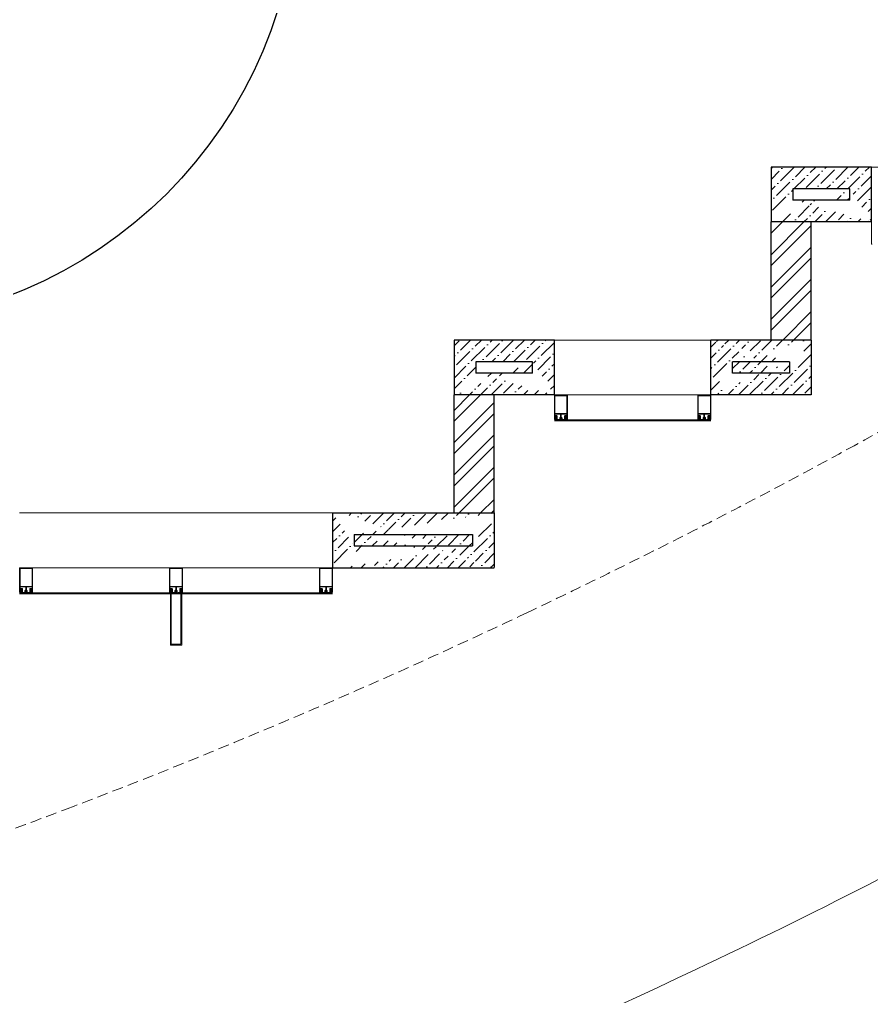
# Model space of a CAD drawing. Header units: millimetres. Extents: x 8275 to 147087, y -297470 to -191881.
# Drawn here: x 57801 to 62699, y -291224 to -285606 of the extents above; entities that cross this region are included whole.
import ezdxf

# ---------------------------------------------------------------- set-up
doc = ezdxf.new("R2010")
doc.units = ezdxf.units.MM
doc.header["$LTSCALE"] = 250
doc.header["$MEASUREMENT"] = 0
doc.linetypes.add('HIDDEN', pattern=[0.375, 0.25, -0.125])
for name, color, linetype, lineweight in [('ele', 51, 'Continuous', 18), ('hatch', 9, 'Continuous', 0), ('hidden', 153, 'HIDDEN', 13), ('wall', 1, 'Continuous', 30), ('win', 4, 'Continuous', 20)]:
    doc.layers.add(name, color=color, linetype=linetype, lineweight=lineweight)
doc.layers.add('FUR', color=140, linetype='Continuous')
pattern_1 = [(45, (-6686.7244, -319015.2779), (2e-16, 2.32600915), [4.93421053, -1.64473684]), (135, (-6685.5614, -319014.1149), (2e-16, 2.32600915), [4.93421053, -1.64473684])]
pattern_2 = [(45, (-6686.72, -319015.28), (-92.80777, 92.80777), []), (45, (-6624.85, -319015.28), (-92.80777, 92.80777), [])]
pattern_3 = [(45, (-6686.724, -319015.28), (23.201941, 85.073785), [109.375, -21.875, 0, -21.875])]

msp = doc.modelspace()

# ---------------------------------------------------------------- hatches: boundary and pattern name
at = {"layer": 'hatch'}
h = msp.add_hatch(dxfattribs=at)
h.set_pattern_fill('ANSI36', color=256, scale=350, style=0)
h.set_pattern_definition(pattern_3)
edge = h.paths.add_edge_path()
edge.add_line((62574.2, -286644.4), (62574.2, -286579.4))
edge.add_line((62699.2, -286769.4), (62699.2, -286454.4))
edge.add_line((62574.2, -286644.4), (62247.2, -286644.4))
edge.add_line((62699.2, -286769.4), (62122.2, -286769.4))
edge.add_line((62574.2, -286579.4), (62247.2, -286579.4))
edge.add_line((62699.2, -286454.4), (62122.2, -286454.4))
edge.add_line((62247.2, -286579.4), (62247.2, -286644.4))
edge.add_line((62122.2, -286454.4), (62122.2, -286769.4))
h = msp.add_hatch(dxfattribs=at)
h.set_pattern_fill('ANSI32', color=256, scale=350, style=0)
h.set_pattern_definition(pattern_2)
h.paths.add_polyline_path([(62122.2, -287448.6), (62352.2, -287448.6), (62352.2, -286769.4), (62122.2, -286769.4)])
h = msp.add_hatch(dxfattribs=at)
h.set_pattern_fill('ANSI36', color=256, scale=350, style=0)
h.set_pattern_definition(pattern_3)
edge = h.paths.add_edge_path()
edge.add_line((60750.8, -287638.6), (60750.8, -287573.6))
edge.add_line((60875.8, -287763.6), (60875.8, -287448.6))
edge.add_line((60750.8, -287638.6), (60424.3, -287638.6))
edge.add_line((60875.8, -287763.6), (60299.3, -287763.6))
edge.add_line((60750.8, -287573.6), (60424.3, -287573.6))
edge.add_line((60875.8, -287448.6), (60299.3, -287448.6))
edge.add_line((60424.3, -287573.6), (60424.3, -287638.6))
edge.add_line((60299.3, -287448.6), (60299.3, -287763.6))
h = msp.add_hatch(dxfattribs=at)
h.set_pattern_fill('ANSI36', color=256, scale=350, style=0)
h.set_pattern_definition(pattern_3)
edge = h.paths.add_edge_path()
edge.add_line((61900.8, -287638.6), (61900.8, -287573.6))
edge.add_line((61775.8, -287763.6), (61775.8, -287448.6))
edge.add_line((62227.2, -287573.6), (62227.2, -287638.6))
edge.add_line((62352.2, -287448.6), (62352.2, -287763.6))
edge.add_line((62227.2, -287638.6), (61900.8, -287638.6))
edge.add_line((62352.2, -287763.6), (61775.8, -287763.6))
edge.add_line((62227.2, -287573.6), (61900.8, -287573.6))
edge.add_line((62352.2, -287448.6), (61775.8, -287448.6))
h = msp.add_hatch(dxfattribs=at)
h.set_pattern_fill('ANSI32', color=256, scale=350, style=0)
h.set_pattern_definition(pattern_2)
h.paths.add_polyline_path([(60299.3, -288442.8), (60529.3, -288442.8), (60529.3, -287763.6), (60299.3, -287763.6)])
h = msp.add_hatch(dxfattribs=at)
h.set_pattern_fill('AR-HBONE', color=256, scale=0.411184, style=0)
h.set_pattern_definition(pattern_1)
h.paths.add_polyline_path([(60881.3, -287890.3), (60881.3, -287892.4), (60886.8, -287892.4), (60886.8, -287890.3)], flags=16)
h.paths.add_polyline_path([(60945.6, -287890.3), (60945.6, -287892.4), (60940.1, -287892.4), (60940.1, -287890.3)], flags=16)
edge = h.paths.add_edge_path()
edge.add_arc((60891.6, -287904.6), 0.685, 180, 360, ccw=False)
edge.add_arc((60890.2, -287904.6), 0.685, 180, 360, ccw=False)
edge.add_arc((60888.8, -287904.6), 0.685, 180, 360, ccw=False)
edge.add_arc((60887.5, -287904.6), 0.685, -180, 0, ccw=False)
edge.add_arc((60886.1, -287904.6), 0.685, -180, 0, ccw=False)
edge.add_arc((60884.7, -287904.6), 0.685, 180, 360, ccw=False)
edge.add_arc((60883.3, -287904.6), 0.685, 180, 360, ccw=False)
edge.add_arc((60882, -287904.6), 0.685, -180, 0, ccw=False)
edge.add_arc((60880.6, -287904.6), 0.685, 180, 360, ccw=False)
edge.add_arc((60879.2, -287904.6), 0.685, -180, 0, ccw=False)
edge.add_arc((60877.9, -287904.6), 0.685, 180, 360, ccw=False)
edge.add_arc((60876.5, -287904.6), 0.685, -180, 0, ccw=False)
edge.add_line((60875.8, -287904.6), (60875.8, -287892.4))
edge.add_line((60875.8, -287892.4), (60879.6, -287892.4))
edge.add_line((60879.6, -287892.4), (60879.6, -287890.3))
edge.add_line((60879.6, -287890.3), (60877.9, -287890.3))
edge.add_line((60877.9, -287890.3), (60879.5, -287886.9))
edge.add_line((60879.5, -287886.9), (60888.4, -287886.9))
edge.add_line((60888.4, -287886.9), (60890.2, -287890.3))
edge.add_line((60890.2, -287890.3), (60888.4, -287890.3))
edge.add_line((60888.4, -287890.3), (60888.4, -287892.4))
edge.add_line((60888.4, -287892.4), (60892.3, -287892.4))
edge.add_line((60892.3, -287892.4), (60892.3, -287904.6))
edge.add_arc((60935.3, -287904.5), 0.685, 180, 360)
edge.add_arc((60936.7, -287904.5), 0.685, 180, 360)
edge.add_arc((60938.1, -287904.5), 0.685, 180, 360)
edge.add_arc((60939.4, -287904.5), 0.685, 180, 360)
edge.add_arc((60940.8, -287904.5), 0.685, 180, 360)
edge.add_arc((60942.2, -287904.5), 0.685, 180, 360)
edge.add_arc((60943.5, -287904.5), 0.685, 180, 360)
edge.add_arc((60944.9, -287904.5), 0.685, 180, 360)
edge.add_arc((60946.3, -287904.5), 0.685, 180, 360)
edge.add_arc((60947.7, -287904.5), 0.685, 180, 360)
edge.add_arc((60949, -287904.5), 0.685, 180, 360)
edge.add_arc((60950.4, -287904.5), 0.685, 180, 360)
edge.add_line((60951.1, -287904.5), (60951.1, -287892.4))
edge.add_line((60951.1, -287892.4), (60947.2, -287892.4))
edge.add_line((60947.2, -287892.4), (60947.2, -287890.3))
edge.add_line((60947.2, -287890.3), (60949, -287890.3))
edge.add_line((60949, -287890.3), (60947.4, -287886.9))
edge.add_line((60947.4, -287886.9), (60938.4, -287886.9))
edge.add_line((60938.4, -287886.9), (60936.7, -287890.3))
edge.add_line((60936.7, -287890.3), (60938.5, -287890.3))
edge.add_line((60938.5, -287890.3), (60938.5, -287892.4))
edge.add_line((60938.5, -287892.4), (60934.6, -287892.4))
edge.add_line((60934.6, -287892.4), (60934.6, -287904.5))
h = msp.add_hatch(dxfattribs=at)
h.set_pattern_fill('AR-HBONE', color=256, scale=0.411184, style=0)
h.set_pattern_definition(pattern_1)
h.paths.add_polyline_path([(61705.9, -287890.3), (61705.9, -287892.4), (61711.4, -287892.4), (61711.4, -287890.3)], flags=16)
h.paths.add_polyline_path([(61770.2, -287890.3), (61770.2, -287892.4), (61764.7, -287892.4), (61764.7, -287890.3)], flags=16)
edge = h.paths.add_edge_path()
edge.add_arc((61716.2, -287904.6), 0.685, 180, 360, ccw=False)
edge.add_arc((61714.8, -287904.6), 0.685, 180, 360, ccw=False)
edge.add_arc((61713.4, -287904.6), 0.685, 180, 360, ccw=False)
edge.add_arc((61712.1, -287904.6), 0.685, -180, 0, ccw=False)
edge.add_arc((61710.7, -287904.6), 0.685, -180, 0, ccw=False)
edge.add_arc((61709.3, -287904.6), 0.685, 180, 360, ccw=False)
edge.add_arc((61708, -287904.6), 0.685, 180, 360, ccw=False)
edge.add_arc((61706.6, -287904.6), 0.685, -180, 0, ccw=False)
edge.add_arc((61705.2, -287904.6), 0.685, 180, 360, ccw=False)
edge.add_arc((61703.8, -287904.6), 0.685, -180, 0, ccw=False)
edge.add_arc((61702.5, -287904.6), 0.685, 180, 360, ccw=False)
edge.add_arc((61701.1, -287904.6), 0.685, -180, 0, ccw=False)
edge.add_line((61700.4, -287904.6), (61700.4, -287892.4))
edge.add_line((61700.4, -287892.4), (61704.3, -287892.4))
edge.add_line((61704.3, -287892.4), (61704.3, -287890.3))
edge.add_line((61704.3, -287890.3), (61702.5, -287890.3))
edge.add_line((61702.5, -287890.3), (61704.1, -287886.9))
edge.add_line((61704.1, -287886.9), (61713.1, -287886.9))
edge.add_line((61713.1, -287886.9), (61714.8, -287890.3))
edge.add_line((61714.8, -287890.3), (61713, -287890.3))
edge.add_line((61713, -287890.3), (61713, -287892.4))
edge.add_line((61713, -287892.4), (61716.9, -287892.4))
edge.add_line((61716.9, -287892.4), (61716.9, -287904.6))
edge.add_arc((61759.9, -287904.5), 0.685, 180, 360)
edge.add_arc((61761.3, -287904.5), 0.685, 180, 360)
edge.add_arc((61762.7, -287904.5), 0.685, 180, 360)
edge.add_arc((61764, -287904.5), 0.685, 180, 360)
edge.add_arc((61765.4, -287904.5), 0.685, 180, 360)
edge.add_arc((61766.8, -287904.5), 0.685, 180, 360)
edge.add_arc((61768.2, -287904.5), 0.685, 180, 360)
edge.add_arc((61769.5, -287904.5), 0.685, 180, 360)
edge.add_arc((61770.9, -287904.5), 0.685, 180, 360)
edge.add_arc((61772.3, -287904.5), 0.685, 180, 360)
edge.add_arc((61773.6, -287904.5), 0.685, 180, 360)
edge.add_arc((61775, -287904.5), 0.685, 180, 360)
edge.add_line((61775.7, -287904.5), (61775.7, -287892.4))
edge.add_line((61775.7, -287892.4), (61771.9, -287892.4))
edge.add_line((61771.9, -287892.4), (61771.9, -287890.3))
edge.add_line((61771.9, -287890.3), (61773.6, -287890.3))
edge.add_line((61773.6, -287890.3), (61772, -287886.9))
edge.add_line((61772, -287886.9), (61763.1, -287886.9))
edge.add_line((61763.1, -287886.9), (61761.3, -287890.3))
edge.add_line((61761.3, -287890.3), (61763.1, -287890.3))
edge.add_line((61763.1, -287890.3), (61763.1, -287892.4))
edge.add_line((61763.1, -287892.4), (61759.2, -287892.4))
edge.add_line((61759.2, -287892.4), (61759.2, -287904.5))
h = msp.add_hatch(dxfattribs=at)
h.set_pattern_fill('ANSI36', color=256, scale=350, style=0)
h.set_pattern_definition(pattern_3)
edge = h.paths.add_edge_path()
edge.add_line((59655.8, -288442.8), (60529.3, -288442.8))
edge.add_line((59725.8, -288567.8), (59725.8, -288632.8))
edge.add_line((59600.8, -288442.8), (59600.8, -288757.8))
edge.add_line((59780.8, -288632.8), (60404.3, -288632.8))
edge.add_line((59655.8, -288757.8), (60529.3, -288757.8))
edge.add_line((59780.8, -288567.8), (60404.3, -288567.8))
edge.add_line((60404.3, -288567.8), (60404.3, -288632.8))
edge.add_line((60529.3, -288442.8), (60529.3, -288757.8))
h = msp.add_hatch(dxfattribs=at)
h.set_pattern_fill('AR-HBONE', color=256, scale=0.411184, style=0)
h.set_pattern_definition(pattern_1)
h.paths.add_polyline_path([(57806.3, -288884.5), (57806.3, -288886.6), (57811.8, -288886.6), (57811.8, -288884.5)], flags=16)
h.paths.add_polyline_path([(57870.6, -288884.5), (57870.6, -288886.6), (57865.2, -288886.6), (57865.2, -288884.5)], flags=16)
edge = h.paths.add_edge_path()
edge.add_arc((57816.6, -288898.8), 0.685, 180, 360, ccw=False)
edge.add_arc((57815.2, -288898.8), 0.685, 180, 360, ccw=False)
edge.add_arc((57813.9, -288898.8), 0.685, 180, 360, ccw=False)
edge.add_arc((57812.5, -288898.8), 0.685, -180, 0, ccw=False)
edge.add_arc((57811.1, -288898.8), 0.685, -180, 0, ccw=False)
edge.add_arc((57809.8, -288898.8), 0.685, 180, 360, ccw=False)
edge.add_arc((57808.4, -288898.8), 0.685, 180, 360, ccw=False)
edge.add_arc((57807, -288898.8), 0.685, -180, 0, ccw=False)
edge.add_arc((57805.6, -288898.8), 0.685, 180, 360, ccw=False)
edge.add_arc((57804.3, -288898.8), 0.685, -180, 0, ccw=False)
edge.add_arc((57802.9, -288898.8), 0.685, 180, 360, ccw=False)
edge.add_arc((57801.5, -288898.8), 0.685, -180, 0, ccw=False)
edge.add_line((57800.8, -288898.8), (57800.8, -288886.6))
edge.add_line((57800.8, -288886.6), (57804.7, -288886.6))
edge.add_line((57804.7, -288886.6), (57804.7, -288884.5))
edge.add_line((57804.7, -288884.5), (57802.9, -288884.5))
edge.add_line((57802.9, -288884.5), (57804.5, -288881.1))
edge.add_line((57804.5, -288881.1), (57813.5, -288881.1))
edge.add_line((57813.5, -288881.1), (57815.2, -288884.5))
edge.add_line((57815.2, -288884.5), (57813.5, -288884.5))
edge.add_line((57813.5, -288884.5), (57813.5, -288886.6))
edge.add_line((57813.5, -288886.6), (57817.3, -288886.6))
edge.add_line((57817.3, -288886.6), (57817.3, -288898.8))
edge.add_arc((57860.4, -288898.7), 0.685, 180, 360)
edge.add_arc((57861.7, -288898.7), 0.685, 180, 360)
edge.add_arc((57863.1, -288898.7), 0.685, 180, 360)
edge.add_arc((57864.5, -288898.7), 0.685, 180, 360)
edge.add_arc((57865.8, -288898.7), 0.685, 180, 360)
edge.add_arc((57867.2, -288898.7), 0.685, 180, 360)
edge.add_arc((57868.6, -288898.7), 0.685, 180, 360)
edge.add_arc((57869.9, -288898.7), 0.685, 180, 360)
edge.add_arc((57871.3, -288898.7), 0.685, 180, 360)
edge.add_arc((57872.7, -288898.7), 0.685, 180, 360)
edge.add_arc((57874.1, -288898.7), 0.685, 180, 360)
edge.add_arc((57875.4, -288898.7), 0.685, 180, 360)
edge.add_line((57876.1, -288898.7), (57876.1, -288886.6))
edge.add_line((57876.1, -288886.6), (57872.3, -288886.6))
edge.add_line((57872.3, -288886.6), (57872.3, -288884.5))
edge.add_line((57872.3, -288884.5), (57874.1, -288884.5))
edge.add_line((57874.1, -288884.5), (57872.4, -288881.1))
edge.add_line((57872.4, -288881.1), (57863.5, -288881.1))
edge.add_line((57863.5, -288881.1), (57861.7, -288884.5))
edge.add_line((57861.7, -288884.5), (57863.5, -288884.5))
edge.add_line((57863.5, -288884.5), (57863.5, -288886.6))
edge.add_line((57863.5, -288886.6), (57859.7, -288886.6))
edge.add_line((57859.7, -288886.6), (57859.7, -288898.7))
h = msp.add_hatch(dxfattribs=at)
h.set_pattern_fill('AR-HBONE', color=256, scale=0.411184, style=0)
h.set_pattern_definition(pattern_1)
h.paths.add_polyline_path([(58668.6, -288884.5), (58668.6, -288886.6), (58674.1, -288886.6), (58674.1, -288884.5)], flags=16)
h.paths.add_polyline_path([(58732.9, -288884.5), (58732.9, -288886.6), (58727.5, -288886.6), (58727.5, -288884.5)], flags=16)
edge = h.paths.add_edge_path()
edge.add_arc((58678.9, -288898.8), 0.685, 180, 360, ccw=False)
edge.add_arc((58677.5, -288898.8), 0.685, 180, 360, ccw=False)
edge.add_arc((58676.2, -288898.8), 0.685, 180, 360, ccw=False)
edge.add_arc((58674.8, -288898.8), 0.685, -180, 0, ccw=False)
edge.add_arc((58673.4, -288898.8), 0.685, -180, 0, ccw=False)
edge.add_arc((58672.1, -288898.8), 0.685, 180, 360, ccw=False)
edge.add_arc((58670.7, -288898.8), 0.685, 180, 360, ccw=False)
edge.add_arc((58669.3, -288898.8), 0.685, -180, 0, ccw=False)
edge.add_arc((58667.9, -288898.8), 0.685, 180, 360, ccw=False)
edge.add_arc((58666.6, -288898.8), 0.685, -180, 0, ccw=False)
edge.add_arc((58665.2, -288898.8), 0.685, 180, 360, ccw=False)
edge.add_arc((58663.8, -288898.8), 0.685, -180, 0, ccw=False)
edge.add_line((58663.1, -288898.8), (58663.1, -288886.6))
edge.add_line((58663.1, -288886.6), (58667, -288886.6))
edge.add_line((58667, -288886.6), (58667, -288884.5))
edge.add_line((58667, -288884.5), (58665.2, -288884.5))
edge.add_line((58665.2, -288884.5), (58666.9, -288881.1))
edge.add_line((58666.9, -288881.1), (58675.8, -288881.1))
edge.add_line((58675.8, -288881.1), (58677.5, -288884.5))
edge.add_line((58677.5, -288884.5), (58675.8, -288884.5))
edge.add_line((58675.8, -288884.5), (58675.8, -288886.6))
edge.add_line((58675.8, -288886.6), (58679.6, -288886.6))
edge.add_line((58679.6, -288886.6), (58679.6, -288898.8))
edge.add_arc((58722.7, -288898.7), 0.685, 180, 360)
edge.add_arc((58724, -288898.7), 0.685, 180, 360)
edge.add_arc((58725.4, -288898.7), 0.685, 180, 360)
edge.add_arc((58726.8, -288898.7), 0.685, 180, 360)
edge.add_arc((58728.1, -288898.7), 0.685, 180, 360)
edge.add_arc((58729.5, -288898.7), 0.685, 180, 360)
edge.add_arc((58730.9, -288898.7), 0.685, 180, 360)
edge.add_arc((58732.3, -288898.7), 0.685, 180, 360)
edge.add_arc((58733.6, -288898.7), 0.685, 180, 360)
edge.add_arc((58735, -288898.7), 0.685, 180, 360)
edge.add_arc((58736.4, -288898.7), 0.685, 180, 360)
edge.add_arc((58737.7, -288898.7), 0.685, 180, 360)
edge.add_line((58738.4, -288898.7), (58738.4, -288886.6))
edge.add_line((58738.4, -288886.6), (58734.6, -288886.6))
edge.add_line((58734.6, -288886.6), (58734.6, -288884.5))
edge.add_line((58734.6, -288884.5), (58736.4, -288884.5))
edge.add_line((58736.4, -288884.5), (58734.7, -288881.1))
edge.add_line((58734.7, -288881.1), (58725.8, -288881.1))
edge.add_line((58725.8, -288881.1), (58724, -288884.5))
edge.add_line((58724, -288884.5), (58725.8, -288884.5))
edge.add_line((58725.8, -288884.5), (58725.8, -288886.6))
edge.add_line((58725.8, -288886.6), (58722, -288886.6))
edge.add_line((58722, -288886.6), (58722, -288898.7))
h = msp.add_hatch(dxfattribs=at)
h.set_pattern_fill('AR-HBONE', color=256, scale=0.411184, style=0)
h.set_pattern_definition(pattern_1)
h.paths.add_polyline_path([(59530.9, -288884.5), (59530.9, -288886.6), (59536.4, -288886.6), (59536.4, -288884.5)], flags=16)
h.paths.add_polyline_path([(59595.3, -288884.5), (59595.3, -288886.6), (59589.8, -288886.6), (59589.8, -288884.5)], flags=16)
edge = h.paths.add_edge_path()
edge.add_arc((59541.2, -288898.8), 0.685, 180, 360, ccw=False)
edge.add_arc((59539.8, -288898.8), 0.685, 180, 360, ccw=False)
edge.add_arc((59538.5, -288898.8), 0.685, 180, 360, ccw=False)
edge.add_arc((59537.1, -288898.8), 0.685, -180, 0, ccw=False)
edge.add_arc((59535.7, -288898.8), 0.685, -180, 0, ccw=False)
edge.add_arc((59534.4, -288898.8), 0.685, 180, 360, ccw=False)
edge.add_arc((59533, -288898.8), 0.685, 180, 360, ccw=False)
edge.add_arc((59531.6, -288898.8), 0.685, -180, 0, ccw=False)
edge.add_arc((59530.3, -288898.8), 0.685, 180, 360, ccw=False)
edge.add_arc((59528.9, -288898.8), 0.685, -180, 0, ccw=False)
edge.add_arc((59527.5, -288898.8), 0.685, 180, 360, ccw=False)
edge.add_arc((59526.1, -288898.8), 0.685, -180, 0, ccw=False)
edge.add_line((59525.5, -288898.8), (59525.5, -288886.6))
edge.add_line((59525.5, -288886.6), (59529.3, -288886.6))
edge.add_line((59529.3, -288886.6), (59529.3, -288884.5))
edge.add_line((59529.3, -288884.5), (59527.5, -288884.5))
edge.add_line((59527.5, -288884.5), (59529.2, -288881.1))
edge.add_line((59529.2, -288881.1), (59538.1, -288881.1))
edge.add_line((59538.1, -288881.1), (59539.8, -288884.5))
edge.add_line((59539.8, -288884.5), (59538.1, -288884.5))
edge.add_line((59538.1, -288884.5), (59538.1, -288886.6))
edge.add_line((59538.1, -288886.6), (59541.9, -288886.6))
edge.add_line((59541.9, -288886.6), (59541.9, -288898.8))
edge.add_arc((59585, -288898.7), 0.685, 180, 360)
edge.add_arc((59586.3, -288898.7), 0.685, 180, 360)
edge.add_arc((59587.7, -288898.7), 0.685, 180, 360)
edge.add_arc((59589.1, -288898.7), 0.685, 180, 360)
edge.add_arc((59590.5, -288898.7), 0.685, 180, 360)
edge.add_arc((59591.8, -288898.7), 0.685, 180, 360)
edge.add_arc((59593.2, -288898.7), 0.685, 180, 360)
edge.add_arc((59594.6, -288898.7), 0.685, 180, 360)
edge.add_arc((59595.9, -288898.7), 0.685, 180, 360)
edge.add_arc((59597.3, -288898.7), 0.685, 180, 360)
edge.add_arc((59598.7, -288898.7), 0.685, 180, 360)
edge.add_arc((59600, -288898.7), 0.685, 180, 360)
edge.add_line((59600.7, -288898.7), (59600.7, -288886.6))
edge.add_line((59600.7, -288886.6), (59596.9, -288886.6))
edge.add_line((59596.9, -288886.6), (59596.9, -288884.5))
edge.add_line((59596.9, -288884.5), (59598.7, -288884.5))
edge.add_line((59598.7, -288884.5), (59597, -288881.1))
edge.add_line((59597, -288881.1), (59588.1, -288881.1))
edge.add_line((59588.1, -288881.1), (59586.3, -288884.5))
edge.add_line((59586.3, -288884.5), (59588.1, -288884.5))
edge.add_line((59588.1, -288884.5), (59588.1, -288886.6))
edge.add_line((59588.1, -288886.6), (59584.3, -288886.6))
edge.add_line((59584.3, -288886.6), (59584.3, -288898.7))

# ---------------------------------------------------------------- linework, layer by layer
at = {"layer": 'ele'}
for p, q in [((62699.2, -286454.4, -11300.6), (63599.2, -286454.4, -11300.6)), ((60875.8, -287448.6, -11300.6), (61775.8, -287448.6, -11300.6)), ((57800.8, -288442.8, -11300.6), (59600.8, -288442.8, -11300.6))]:
    msp.add_line(p, q, dxfattribs=at)
for centre, radius, start, end in [((45195.7, -256292.9, -11300.6), 38488.9, 295.37514, 298.66341), ((45275.3, -256467.2, -11300.6), 38297.3, 283.99841, 295.3793)]:
    msp.add_arc(centre, radius, start, end, dxfattribs=at)
at = {"layer": 'FUR', "linetype": 'ByBlock', "ltscale": 100}
msp.add_circle((56823.7, -284783.8, 100060), 2578.4, dxfattribs=at)
at = {"layer": 'hidden'}
for centre, radius, start, end in [((45195.5, -256292.5, -11300.6), 36219.3, 298.66339, 300.44851), ((45195.7, -256292.8, -11300.6), 36218.9, 295.37514, 298.66341), ((45275.3, -256467.2, -11300.6), 36027.3, 290.80832, 295.3793), ((45275.3, -256467.2, -11300.6), 36027.3, 287.92063, 290.80832)]:
    msp.add_arc(centre, radius, start, end, dxfattribs=at)
at = {"layer": 'wall'}
for p, q in [((62122.2, -286454.4, -11300.6), (62122.2, -286769.4, -11300.6)), ((62699.2, -286454.4, -11300.6), (62122.2, -286454.4, -11300.6)), ((62699.2, -286769.4, -11300.6), (62699.2, -286454.4, -11300.6)), ((62247.2, -286579.4, -11300.6), (62247.2, -286644.4, -11300.6)), ((62574.2, -286579.4, -11300.6), (62247.2, -286579.4, -11300.6)), ((62574.2, -286644.4, -11300.6), (62574.2, -286579.4, -11300.6)), ((62574.2, -286644.4, -11300.6), (62247.2, -286644.4, -11300.6)), ((62699.2, -286769.4, -11300.6), (62122.2, -286769.4, -11300.6)), ((62122.2, -287448.6, -11300.6), (62122.2, -286769.4, -11300.6)), ((62352.2, -287448.6, -11300.6), (62352.2, -286769.4, -11300.6)), ((60299.3, -287448.6, -11300.6), (60299.3, -287763.6, -11300.6)), ((60875.8, -287448.6, -11300.6), (60299.3, -287448.6, -11300.6)), ((60875.8, -287763.6, -11300.6), (60875.8, -287448.6, -11300.6)), ((62352.2, -287448.6, -11300.6), (61775.8, -287448.6, -11300.6)), ((61775.8, -287763.6, -11300.6), (61775.8, -287448.6, -11300.6)), ((62352.2, -287448.6, -11300.6), (62352.2, -287763.6, -11300.6)), ((60424.3, -287573.6, -11300.6), (60424.3, -287638.6, -11300.6)), ((60750.8, -287573.6, -11300.6), (60424.3, -287573.6, -11300.6)), ((60750.8, -287638.6, -11300.6), (60750.8, -287573.6, -11300.6)), ((62227.2, -287573.6, -11300.6), (61900.8, -287573.6, -11300.6)), ((61900.8, -287638.6, -11300.6), (61900.8, -287573.6, -11300.6)), ((62227.2, -287573.6, -11300.6), (62227.2, -287638.6, -11300.6)), ((60750.8, -287638.6, -11300.6), (60424.3, -287638.6, -11300.6)), ((62227.2, -287638.6, -11300.6), (61900.8, -287638.6, -11300.6)), ((60875.8, -287763.6, -11300.6), (60299.3, -287763.6, -11300.6)), ((60299.3, -288442.8, -11300.6), (60299.3, -287763.6, -11300.6)), ((60529.3, -288442.8, -11300.6), (60529.3, -287763.6, -11300.6)), ((62352.2, -287763.6, -11300.6), (61775.8, -287763.6, -11300.6)), ((59600.8, -288442.8, -11300.6), (59600.8, -288757.8, -11300.6)), ((59600.8, -288442.8, -11300.6), (60529.3, -288442.8, -11300.6)), ((60529.3, -288442.8, -11300.6), (60529.3, -288757, -11300.6)), ((59725.8, -288567.8, -11300.6), (60404.3, -288567.8, -11300.6)), ((59725.8, -288567.8, -11300.6), (59725.8, -288632.8, -11300.6)), ((60404.3, -288567.8, -11300.6), (60404.3, -288632.8, -11300.6)), ((59725.8, -288632.8, -11300.6), (60404.3, -288632.8, -11300.6)), ((59600.8, -288757.8, -11300.6), (60529.3, -288757.8, -11300.6))]:
    msp.add_line(p, q, dxfattribs=at)
at = {"layer": 'win'}
for p, q in [((61775.8, -287763.7, -11300.6), (60875.8, -287763.7, -11300.6)), ((60875.8, -287907.3, -11300.6), (61775.8, -287907.4, -11300.6)), ((61775.8, -287908.5, -11300.6), (60875.8, -287908.4, -11300.6)), ((61775.8, -287909.6, -11300.6), (60875.8, -287909.5, -11300.6)), ((61775.8, -287910.7, -11300.6), (60875.8, -287910.6, -11300.6)), ((61775.8, -287911.8, -11300.6), (60875.8, -287911.7, -11300.6)), ((61775.8, -287912.9, -11300.6), (60875.8, -287912.8, -11300.6)), ((61775.8, -287914, -11300.6), (60875.8, -287913.9, -11300.6)), ((60902.5, -287905.4, -11300.6), (60903.8, -287906.8, -11300.6)), ((60903.8, -287912.3, -11300.6), (60902.5, -287913.7, -11300.6)), ((60903.8, -287906.8, -11300.6), (60903.8, -287912.3, -11300.6)), ((60924.4, -287905.4, -11300.6), (60923, -287906.8, -11300.6)), ((60923, -287906.8, -11300.6), (60923, -287912.3, -11300.6)), ((60923, -287912.3, -11300.6), (60924.4, -287913.7, -11300.6)), ((61727.1, -287905.4, -11300.6), (61728.5, -287906.8, -11300.6)), ((61728.5, -287912.3, -11300.6), (61727.1, -287913.7, -11300.6)), ((61728.5, -287906.8, -11300.6), (61728.5, -287912.3, -11300.6)), ((61749, -287905.4, -11300.6), (61747.7, -287906.8, -11300.6)), ((61747.7, -287906.8, -11300.6), (61747.7, -287912.3, -11300.6)), ((61747.7, -287912.3, -11300.6), (61749, -287913.7, -11300.6)), ((57800.8, -288757.9, -11300.6), (59600.8, -288757.9, -11300.6)), ((57800.8, -288901.5, -11300.6), (59600.8, -288901.6, -11300.6)), ((59600.8, -288902.7, -11300.6), (57800.8, -288902.6, -11300.6)), ((59600.8, -288903.8, -11300.6), (57800.8, -288903.7, -11300.6)), ((59600.8, -288904.9, -11300.6), (57800.8, -288904.8, -11300.6)), ((59600.8, -288906, -11300.6), (57800.8, -288905.9, -11300.6)), ((59600.8, -288907.1, -11300.6), (57800.8, -288907, -11300.6)), ((59600.8, -288908.2, -11300.6), (57800.8, -288908.1, -11300.6)), ((57827.5, -288899.6, -11300.6), (57828.9, -288901, -11300.6)), ((57828.9, -288906.5, -11300.6), (57827.5, -288907.9, -11300.6)), ((57828.9, -288901, -11300.6), (57828.9, -288906.5, -11300.6)), ((57849.4, -288899.6, -11300.6), (57848.1, -288901, -11300.6)), ((57848.1, -288901, -11300.6), (57848.1, -288906.5, -11300.6)), ((57848.1, -288906.5, -11300.6), (57849.4, -288907.9, -11300.6)), ((58689.8, -288899.6, -11300.6), (58691.2, -288901, -11300.6)), ((58691.2, -288906.5, -11300.6), (58689.8, -288907.9, -11300.6)), ((58691.2, -288901, -11300.6), (58691.2, -288906.5, -11300.6)), ((58711.8, -288899.6, -11300.6), (58710.4, -288901, -11300.6)), ((58710.4, -288901, -11300.6), (58710.4, -288906.5, -11300.6)), ((58710.4, -288906.5, -11300.6), (58711.8, -288907.9, -11300.6)), ((59552.1, -288899.6, -11300.6), (59553.5, -288901, -11300.6)), ((59553.5, -288906.5, -11300.6), (59552.1, -288907.9, -11300.6)), ((59553.5, -288901, -11300.6), (59553.5, -288906.5, -11300.6)), ((59574.1, -288899.6, -11300.6), (59572.7, -288901, -11300.6)), ((59572.7, -288901, -11300.6), (59572.7, -288906.5, -11300.6)), ((59572.7, -288906.5, -11300.6), (59574.1, -288907.9, -11300.6))]:
    msp.add_line(p, q, dxfattribs=at)
at = {"layer": 'win', "elevation": -11300.6}
msp.add_lwpolyline([(62699.2, -286769.4), (62699.2, -286898.1), (62703.1, -286898.1)], dxfattribs=at)
for points in [[(60916.2, -287901.7), (60916.7, -287902.2), (60916.2, -287902.8), (60916.2, -287905.5), (60916.7, -287906.1), (60916.2, -287906.6), (60916.2, -287909.4), (60916.7, -287909.9, 0.960671), (60920.3, -287909.8), (60920.3, -287897.2, 0.198912), (60919.6, -287895.4), (60916.2, -287892.1, -0.198912), (60915.5, -287890.3), (60915.5, -287874.5), (60945.9, -287874.5, -0.414214), (60948.4, -287877), (60948.4, -287881, -0.414214), (60945.9, -287883.5), (60937.2, -287883.5, 0.414214), (60934.7, -287885.9), (60934.7, -287892.4), (60938.5, -287892.4), (60938.5, -287890.3), (60936.7, -287890.3), (60936.7, -287886.9), (60949.1, -287886.9), (60949.1, -287890.3), (60947.3, -287890.3), (60947.3, -287892.4), (60951.1, -287892.4), (60951.1, -287763.7), (60875.8, -287763.7), (60875.8, -287892.4), (60879.6, -287892.4), (60879.6, -287890.3), (60877.8, -287890.3), (60877.8, -287886.9), (60890.1, -287886.9), (60890.1, -287890.3), (60888.4, -287890.3), (60888.4, -287892.4), (60892.2, -287892.4), (60892.2, -287885.9, 0.414214), (60889.7, -287883.5), (60881, -287883.5, -0.414214), (60878.5, -287881), (60878.5, -287877, -0.414214), (60881, -287874.5), (60911.4, -287874.5), (60911.4, -287890.3, -0.198912), (60910.7, -287892.1), (60907.3, -287895.4, 0.198912), (60906.6, -287897.2), (60906.6, -287909.8, 0.960671), (60910.1, -287909.9), (60910.7, -287909.4), (60910.7, -287906.6), (60910.2, -287906.1), (60910.7, -287905.5), (60910.7, -287902.8), (60910.2, -287902.2), (60910.7, -287901.7), (60910.7, -287898.9), (60910.2, -287898.4), (60913.4, -287895.1), (60916.7, -287898.4), (60916.2, -287898.9)], [(61740.8, -287901.7), (61741.3, -287902.2), (61740.8, -287902.8), (61740.8, -287905.5), (61741.3, -287906.1), (61740.8, -287906.6), (61740.8, -287909.4), (61741.4, -287909.9, 0.960671), (61744.9, -287909.8), (61744.9, -287897.2, 0.198912), (61744.2, -287895.4), (61740.8, -287892.1, -0.198912), (61740.1, -287890.3), (61740.1, -287874.5), (61770.5, -287874.5, -0.414214), (61773, -287877), (61773, -287881, -0.414214), (61770.5, -287883.5), (61761.8, -287883.5, 0.414214), (61759.3, -287885.9), (61759.3, -287892.4), (61763.1, -287892.4), (61763.1, -287890.3), (61761.4, -287890.3), (61761.4, -287886.9), (61773.7, -287886.9), (61773.7, -287890.3), (61771.9, -287890.3), (61771.9, -287892.4), (61775.8, -287892.4), (61775.8, -287763.7), (61700.4, -287763.7), (61700.4, -287892.4), (61704.2, -287892.4), (61704.2, -287890.3), (61702.4, -287890.3), (61702.4, -287886.9), (61714.8, -287886.9), (61714.8, -287890.3), (61713, -287890.3), (61713, -287892.4), (61716.8, -287892.4), (61716.8, -287885.9, 0.414214), (61714.3, -287883.5), (61705.6, -287883.5, -0.414214), (61703.1, -287881), (61703.1, -287877, -0.414214), (61705.6, -287874.5), (61736, -287874.5), (61736, -287890.3, -0.198912), (61735.3, -287892.1), (61731.9, -287895.4, 0.198912), (61731.2, -287897.2), (61731.2, -287909.8, 0.960671), (61734.8, -287909.9), (61735.3, -287909.4), (61735.3, -287906.6), (61734.8, -287906.1), (61735.3, -287905.5), (61735.3, -287902.8), (61734.8, -287902.2), (61735.3, -287901.7), (61735.3, -287898.9), (61734.8, -287898.4), (61738.1, -287895.1), (61741.3, -287898.4), (61740.8, -287898.9)], [(57841.2, -288895.9), (57841.8, -288896.4), (57841.2, -288897), (57841.2, -288899.7), (57841.8, -288900.3), (57841.2, -288900.8), (57841.2, -288903.6), (57841.8, -288904.1, 0.960671), (57845.3, -288904), (57845.3, -288891.4, 0.198912), (57844.6, -288889.6), (57841.3, -288886.3, -0.198912), (57840.5, -288884.5), (57840.5, -288868.8), (57871, -288868.8, -0.414214), (57873.4, -288871.2), (57873.4, -288875.2, -0.414214), (57871, -288877.7), (57862.2, -288877.7, 0.414214), (57859.7, -288880.1), (57859.7, -288886.6), (57863.6, -288886.6), (57863.6, -288884.5), (57861.8, -288884.5), (57861.8, -288881.1), (57874.1, -288881.1), (57874.1, -288884.5), (57872.3, -288884.5), (57872.3, -288886.6), (57876.2, -288886.6), (57876.2, -288757.9), (57800.8, -288757.9), (57800.8, -288886.6), (57804.6, -288886.6), (57804.6, -288884.5), (57802.8, -288884.5), (57802.8, -288881.1), (57815.2, -288881.1), (57815.2, -288884.5), (57813.4, -288884.5), (57813.4, -288886.6), (57817.2, -288886.6), (57817.2, -288880.1, 0.414214), (57814.8, -288877.7), (57806, -288877.7, -0.414214), (57803.5, -288875.2), (57803.5, -288871.2, -0.414214), (57806, -288868.8), (57836.4, -288868.8), (57836.4, -288884.5, -0.198912), (57835.7, -288886.3), (57832.3, -288889.6, 0.198912), (57831.6, -288891.4), (57831.6, -288904, 0.960671), (57835.2, -288904.1), (57835.7, -288903.6), (57835.7, -288900.8), (57835.2, -288900.3), (57835.7, -288899.7), (57835.7, -288897), (57835.2, -288896.4), (57835.7, -288895.9), (57835.7, -288893.2), (57835.2, -288892.6), (57838.5, -288889.3), (57841.8, -288892.6), (57841.2, -288893.2)], [(58703.5, -288895.9), (58704.1, -288896.4), (58703.5, -288897), (58703.5, -288899.7), (58704.1, -288900.3), (58703.5, -288900.8), (58703.5, -288903.6), (58704.1, -288904.1, 0.960671), (58707.6, -288904), (58707.6, -288891.4, 0.198912), (58706.9, -288889.6), (58703.6, -288886.3, -0.198912), (58702.8, -288884.5), (58702.8, -288868.8), (58733.3, -288868.8, -0.414214), (58735.7, -288871.2), (58735.7, -288875.2, -0.414214), (58733.3, -288877.7), (58724.5, -288877.7, 0.414214), (58722, -288880.1), (58722, -288886.6), (58725.9, -288886.6), (58725.9, -288884.5), (58724.1, -288884.5), (58724.1, -288881.1), (58736.4, -288881.1), (58736.4, -288884.5), (58734.6, -288884.5), (58734.6, -288886.6), (58738.5, -288886.6), (58738.5, -288757.9), (58663.1, -288757.9), (58663.1, -288886.6), (58666.9, -288886.6), (58666.9, -288884.5), (58665.2, -288884.5), (58665.2, -288881.1), (58677.5, -288881.1), (58677.5, -288884.5), (58675.7, -288884.5), (58675.7, -288886.6), (58679.5, -288886.6), (58679.5, -288880.1, 0.414214), (58677.1, -288877.7), (58668.3, -288877.7, -0.414214), (58665.8, -288875.2), (58665.8, -288871.2, -0.414214), (58668.3, -288868.8), (58698.7, -288868.8), (58698.7, -288884.5, -0.198912), (58698, -288886.3), (58694.7, -288889.6, 0.198912), (58693.9, -288891.4), (58693.9, -288904, 0.960671), (58697.5, -288904.1), (58698, -288903.6), (58698, -288900.8), (58697.5, -288900.3), (58698, -288899.7), (58698, -288897), (58697.5, -288896.4), (58698, -288895.9), (58698, -288893.2), (58697.5, -288892.6), (58700.8, -288889.3), (58704.1, -288892.6), (58703.5, -288893.2)], [(59565.8, -288895.9), (59566.4, -288896.4), (59565.8, -288897), (59565.8, -288899.7), (59566.4, -288900.3), (59565.8, -288900.8), (59565.8, -288903.6), (59566.4, -288904.1, 0.960671), (59569.9, -288904), (59569.9, -288891.4, 0.198912), (59569.2, -288889.6), (59565.9, -288886.3, -0.198912), (59565.2, -288884.5), (59565.2, -288868.8), (59595.6, -288868.8, -0.414214), (59598, -288871.2), (59598, -288875.2, -0.414214), (59595.6, -288877.7), (59586.8, -288877.7, 0.414214), (59584.3, -288880.1), (59584.3, -288886.6), (59588.2, -288886.6), (59588.2, -288884.5), (59586.4, -288884.5), (59586.4, -288881.1), (59598.7, -288881.1), (59598.7, -288884.5), (59596.9, -288884.5), (59596.9, -288886.6), (59600.8, -288886.6), (59600.8, -288757.9), (59525.4, -288757.9), (59525.4, -288886.6), (59529.2, -288886.6), (59529.2, -288884.5), (59527.5, -288884.5), (59527.5, -288881.1), (59539.8, -288881.1), (59539.8, -288884.5), (59538, -288884.5), (59538, -288886.6), (59541.9, -288886.6), (59541.9, -288880.1, 0.414214), (59539.4, -288877.7), (59530.6, -288877.7, -0.414214), (59528.1, -288875.2), (59528.1, -288871.2, -0.414214), (59530.6, -288868.8), (59561, -288868.8), (59561, -288884.5, -0.198912), (59560.3, -288886.3), (59557, -288889.6, 0.198912), (59556.2, -288891.4), (59556.2, -288904, 0.960671), (59559.8, -288904.1), (59560.4, -288903.6), (59560.4, -288900.8), (59559.8, -288900.3), (59560.4, -288899.7), (59560.4, -288897), (59559.8, -288896.4), (59560.4, -288895.9), (59560.4, -288893.2), (59559.8, -288892.6), (59563.1, -288889.3), (59566.4, -288892.6), (59565.8, -288893.2)]]:
    msp.add_lwpolyline(points, format="xyb", close=True, dxfattribs=at)
for points in [[(60878.5, -287769.1), (60878.5, -287871.8), (60948.4, -287871.8), (60948.4, -287769.1)], [(61703.1, -287769.1), (61703.1, -287871.8), (61773, -287871.8), (61773, -287769.1)], [(60881.3, -287890.3), (60881.3, -287892.4), (60886.8, -287892.4), (60886.8, -287890.3)], [(60945.6, -287890.3), (60945.6, -287892.4), (60940.1, -287892.4), (60940.1, -287890.3)], [(61705.9, -287890.3), (61705.9, -287892.4), (61711.4, -287892.4), (61711.4, -287890.3)], [(61770.2, -287890.3), (61770.2, -287892.4), (61764.7, -287892.4), (61764.7, -287890.3)], [(57803.5, -288763.3), (57803.5, -288866), (57873.4, -288866), (57873.4, -288763.3)], [(58665.8, -288763.3), (58665.8, -288866), (58735.7, -288866), (58735.7, -288763.3)], [(59528.1, -288763.3), (59528.1, -288866), (59598, -288866), (59598, -288763.3)], [(57806.3, -288884.5), (57806.3, -288886.6), (57811.8, -288886.6), (57811.8, -288884.5)], [(57870.6, -288884.5), (57870.6, -288886.6), (57865.2, -288886.6), (57865.2, -288884.5)], [(58668.6, -288884.5), (58668.6, -288886.6), (58674.1, -288886.6), (58674.1, -288884.5)], [(58732.9, -288884.5), (58732.9, -288886.6), (58727.5, -288886.6), (58727.5, -288884.5)], [(59530.9, -288884.5), (59530.9, -288886.6), (59536.4, -288886.6), (59536.4, -288884.5)], [(59595.3, -288884.5), (59595.3, -288886.6), (59589.8, -288886.6), (59589.8, -288884.5)]]:
    msp.add_lwpolyline(points, close=True, dxfattribs=at)
for points in [[(60892.3, -287904.6, -1), (60890.9, -287904.6, -1), (60889.5, -287904.6, -1), (60888.1, -287904.6, -1), (60886.8, -287904.6, -1), (60885.4, -287904.6, -1), (60884, -287904.6, -1), (60882.7, -287904.6, -1), (60881.3, -287904.6, -1), (60879.9, -287904.6, -1), (60878.5, -287904.6, -1), (60877.2, -287904.6, -1), (60875.8, -287904.6), (60875.8, -287892.4), (60879.6, -287892.4), (60879.6, -287890.3), (60877.9, -287890.3), (60879.5, -287886.9), (60888.4, -287886.9), (60890.2, -287890.3), (60888.4, -287890.3), (60888.4, -287892.4), (60892.3, -287892.4), (60892.3, -287904.6)], [(60934.6, -287904.5, 1), (60936, -287904.5, 1), (60937.4, -287904.5, 1), (60938.7, -287904.5, 1), (60940.1, -287904.5, 1), (60941.5, -287904.5, 1), (60942.9, -287904.5, 1), (60944.2, -287904.5, 1), (60945.6, -287904.5, 1), (60947, -287904.5, 1), (60948.3, -287904.5, 1), (60949.7, -287904.5, 1), (60951.1, -287904.5), (60951.1, -287892.4), (60947.2, -287892.4), (60947.2, -287890.3), (60949, -287890.3), (60947.4, -287886.9), (60938.4, -287886.9), (60936.7, -287890.3), (60938.5, -287890.3), (60938.5, -287892.4), (60934.6, -287892.4), (60934.6, -287904.5)], [(61716.9, -287904.6, -1), (61715.5, -287904.6, -1), (61714.1, -287904.6, -1), (61712.8, -287904.6, -1), (61711.4, -287904.6, -1), (61710, -287904.6, -1), (61708.6, -287904.6, -1), (61707.3, -287904.6, -1), (61705.9, -287904.6, -1), (61704.5, -287904.6, -1), (61703.2, -287904.6, -1), (61701.8, -287904.6, -1), (61700.4, -287904.6), (61700.4, -287892.4), (61704.2, -287892.4), (61704.2, -287890.3), (61702.5, -287890.3), (61704.1, -287886.9), (61713.1, -287886.9), (61714.8, -287890.3), (61713, -287890.3), (61713, -287892.4), (61716.9, -287892.4), (61716.9, -287904.6)], [(61759.2, -287904.5, 1), (61760.6, -287904.5, 1), (61762, -287904.5, 1), (61763.4, -287904.5, 1), (61764.7, -287904.5, 1), (61766.1, -287904.5, 1), (61767.5, -287904.5, 1), (61768.8, -287904.5, 1), (61770.2, -287904.5, 1), (61771.6, -287904.5, 1), (61773, -287904.5, 1), (61774.3, -287904.5, 1), (61775.7, -287904.5), (61775.7, -287892.4), (61771.9, -287892.4), (61771.9, -287890.3), (61773.6, -287890.3), (61772, -287886.9), (61763.1, -287886.9), (61761.3, -287890.3), (61763.1, -287890.3), (61763.1, -287892.4), (61759.2, -287892.4), (61759.2, -287904.5)], [(57817.3, -288898.8, -1), (57815.9, -288898.8, -1), (57814.5, -288898.8, -1), (57813.2, -288898.8, -1), (57811.8, -288898.8, -1), (57810.4, -288898.8, -1), (57809.1, -288898.8, -1), (57807.7, -288898.8, -1), (57806.3, -288898.8, -1), (57805, -288898.8, -1), (57803.6, -288898.8, -1), (57802.2, -288898.8, -1), (57800.8, -288898.8), (57800.8, -288886.6), (57804.6, -288886.6), (57804.6, -288884.5), (57802.9, -288884.5), (57804.5, -288881.1), (57813.5, -288881.1), (57815.2, -288884.5), (57813.4, -288884.5), (57813.4, -288886.6), (57817.3, -288886.6), (57817.3, -288898.8)], [(57859.7, -288898.7, 1), (57861, -288898.7, 1), (57862.4, -288898.7, 1), (57863.8, -288898.7, 1), (57865.2, -288898.7, 1), (57866.5, -288898.7, 1), (57867.9, -288898.7, 1), (57869.3, -288898.7, 1), (57870.6, -288898.7, 1), (57872, -288898.7, 1), (57873.4, -288898.7, 1), (57874.7, -288898.7, 1), (57876.1, -288898.7), (57876.1, -288886.6), (57872.3, -288886.6), (57872.3, -288884.5), (57874.1, -288884.5), (57872.4, -288881.1), (57863.5, -288881.1), (57861.7, -288884.5), (57863.5, -288884.5), (57863.5, -288886.6), (57859.7, -288886.6), (57859.7, -288898.7)], [(58679.6, -288898.8, -1), (58678.2, -288898.8, -1), (58676.9, -288898.8, -1), (58675.5, -288898.8, -1), (58674.1, -288898.8, -1), (58672.7, -288898.8, -1), (58671.4, -288898.8, -1), (58670, -288898.8, -1), (58668.6, -288898.8, -1), (58667.3, -288898.8, -1), (58665.9, -288898.8, -1), (58664.5, -288898.8, -1), (58663.1, -288898.8), (58663.1, -288886.6), (58666.9, -288886.6), (58666.9, -288884.5), (58665.2, -288884.5), (58666.9, -288881.1), (58675.8, -288881.1), (58677.5, -288884.5), (58675.7, -288884.5), (58675.7, -288886.6), (58679.6, -288886.6), (58679.6, -288898.8)], [(58722, -288898.7, 1), (58723.3, -288898.7, 1), (58724.7, -288898.7, 1), (58726.1, -288898.7, 1), (58727.5, -288898.7, 1), (58728.8, -288898.7, 1), (58730.2, -288898.7, 1), (58731.6, -288898.7, 1), (58732.9, -288898.7, 1), (58734.3, -288898.7, 1), (58735.7, -288898.7, 1), (58737.1, -288898.7, 1), (58738.4, -288898.7), (58738.4, -288886.6), (58734.6, -288886.6), (58734.6, -288884.5), (58736.4, -288884.5), (58734.7, -288881.1), (58725.8, -288881.1), (58724, -288884.5), (58725.8, -288884.5), (58725.8, -288886.6), (58722, -288886.6), (58722, -288898.7)], [(59541.9, -288898.8, -1), (59540.5, -288898.8, -1), (59539.2, -288898.8, -1), (59537.8, -288898.8, -1), (59536.4, -288898.8, -1), (59535.1, -288898.8, -1), (59533.7, -288898.8, -1), (59532.3, -288898.8, -1), (59530.9, -288898.8, -1), (59529.6, -288898.8, -1), (59528.2, -288898.8, -1), (59526.8, -288898.8, -1), (59525.5, -288898.8), (59525.5, -288886.6), (59529.2, -288886.6), (59529.2, -288884.5), (59527.5, -288884.5), (59529.2, -288881.1), (59538.1, -288881.1), (59539.8, -288884.5), (59538, -288884.5), (59538, -288886.6), (59541.9, -288886.6), (59541.9, -288898.8)], [(59584.3, -288898.7, 1), (59585.7, -288898.7, 1), (59587, -288898.7, 1), (59588.4, -288898.7, 1), (59589.8, -288898.7, 1), (59591.1, -288898.7, 1), (59592.5, -288898.7, 1), (59593.9, -288898.7, 1), (59595.3, -288898.7, 1), (59596.6, -288898.7, 1), (59598, -288898.7, 1), (59599.4, -288898.7, 1), (59600.7, -288898.7), (59600.7, -288886.6), (59596.9, -288886.6), (59596.9, -288884.5), (59598.7, -288884.5), (59597, -288881.1), (59588.1, -288881.1), (59586.3, -288884.5), (59588.1, -288884.5), (59588.1, -288886.6), (59584.3, -288886.6), (59584.3, -288898.7)]]:
    msp.add_lwpolyline(points, format="xyb", dxfattribs=at)
at = {"layer": 'win', "extrusion": (5.57819e-18, 4.27086e-05, 1), "elevation": -11314.3}
for points in [[(58733.3, -289202), (58733.3, -288902), (58668.3, -288902), (58668.3, -289202)], [(58728.3, -289197), (58728.3, -288907), (58673.3, -288907), (58673.3, -289197)]]:
    msp.add_lwpolyline(points, close=True, dxfattribs=at)
at = {"layer": 'win'}
for centre, radius, start, end in [((60913.4, -287968.6, -11300.6), 56, 78.7142, 101.2858), ((60913.4, -287971.3, -11300.6), 59.5, 80.3724, 99.6276), ((60906.8, -287933.5, -11300.6), 23.7, 90.5827, 97.2319), ((60906.5, -287922.1, -11300.6), 11.8, 89.2696, 102.9213), ((60907.3, -287929.4, -11300.6), 18.7, 91.462, 100.7613), ((60910.4, -287949.1, -11300.6), 38.2, 94.8062, 99.8319), ((60913.4, -287972.2, -11300.6), 61, 80.9489, 99.0511), ((60913.4, -288165.4, -11300.6), 254.6, 89.1895, 90.8105), ((60913.4, -287989.7, -11300.6), 79.4, 87.5658, 92.4342), ((60913.4, -287971.7, -11300.6), 62, 87.0118, 92.9882), ((60913.4, -287943.3, -11300.6), 34.1, 85.3872, 94.6128), ((60917.8, -287938.4, -11300.6), 27.3, 79.0292, 86.0298), ((60919.1, -287932.4, -11300.6), 21.7, 79.6267, 87.558), ((60920.4, -287919.7, -11300.6), 9.46, 74.1249, 91.2788), ((60919.7, -287925.4, -11300.6), 15.6, 77.8628, 87.9964), ((61738.1, -287968.6, -11300.6), 56, 78.7142, 101.2858), ((61738.1, -287971.3, -11300.6), 59.5, 80.3724, 99.6276), ((61731.4, -287933.5, -11300.6), 23.7, 90.5827, 97.2319), ((61731.1, -287922.1, -11300.6), 11.8, 89.2696, 102.9213), ((61731.9, -287929.4, -11300.6), 18.7, 91.462, 100.7613), ((61735, -287949.1, -11300.6), 38.2, 94.8062, 99.8319), ((61738.1, -287972.2, -11300.6), 61, 80.9489, 99.0511), ((61738.1, -288165.4, -11300.6), 254.6, 89.1895, 90.8105), ((61738.1, -287989.7, -11300.6), 79.4, 87.5658, 92.4342), ((61738.1, -287971.7, -11300.6), 62, 87.0118, 92.9882), ((61738.1, -287943.3, -11300.6), 34.1, 85.3872, 94.6128), ((61742.4, -287938.4, -11300.6), 27.3, 79.0292, 86.0298), ((61743.7, -287932.4, -11300.6), 21.7, 79.6267, 87.558), ((61744.4, -287925.4, -11300.6), 15.6, 77.8628, 87.9964), ((61745.1, -287919.7, -11300.6), 9.46, 74.1249, 91.2788), ((57838.5, -288962.8, -11300.6), 56, 78.7142, 101.2858), ((57838.5, -288965.5, -11300.6), 59.5, 80.3724, 99.6276), ((57831.9, -288927.7, -11300.6), 23.7, 90.5827, 97.2319), ((57831.5, -288916.3, -11300.6), 11.8, 89.2696, 102.9213), ((57832.4, -288923.6, -11300.6), 18.7, 91.462, 100.7613), ((57835.4, -288943.3, -11300.6), 38.2, 94.8062, 99.8319), ((57838.5, -288966.4, -11300.6), 61, 80.9489, 99.0511), ((57838.5, -289159.6, -11300.6), 254.6, 89.1895, 90.8105), ((57838.5, -288983.9, -11300.6), 79.4, 87.5658, 92.4342), ((57838.5, -288966, -11300.6), 62, 87.0118, 92.9882), ((57838.5, -288937.5, -11300.6), 34.1, 85.3872, 94.6128), ((57842.9, -288932.6, -11300.6), 27.3, 79.0292, 86.0298), ((57844.2, -288926.6, -11300.6), 21.7, 79.6267, 87.558), ((57844.8, -288919.6, -11300.6), 15.6, 77.8628, 87.9964), ((57845.5, -288913.9, -11300.6), 9.46, 74.1249, 91.2788), ((58700.8, -288962.8, -11300.6), 56, 78.7142, 101.2858), ((58700.8, -288965.5, -11300.6), 59.5, 80.3724, 99.6276), ((58694.2, -288927.7, -11300.6), 23.7, 90.5827, 97.2319), ((58693.8, -288916.3, -11300.6), 11.8, 89.2696, 102.9213), ((58694.7, -288923.6, -11300.6), 18.7, 91.462, 100.7613), ((58697.7, -288943.3, -11300.6), 38.2, 94.8062, 99.8319), ((58700.8, -288966.4, -11300.6), 61, 80.9489, 99.0511), ((58700.8, -289159.6, -11300.6), 254.6, 89.1895, 90.8105), ((58700.8, -288983.9, -11300.6), 79.4, 87.5658, 92.4342), ((58700.8, -288966, -11300.6), 62, 87.0118, 92.9882), ((58700.8, -288937.5, -11300.6), 34.1, 85.3872, 94.6128), ((58705.2, -288932.6, -11300.6), 27.3, 79.0292, 86.0298), ((58706.5, -288926.6, -11300.6), 21.7, 79.6267, 87.558), ((58707.1, -288919.6, -11300.6), 15.6, 77.8628, 87.9964), ((58707.8, -288913.9, -11300.6), 9.46, 74.1249, 91.2788), ((59563.1, -288962.8, -11300.6), 56, 78.7142, 101.2858), ((59563.1, -288965.5, -11300.6), 59.5, 80.3724, 99.6276), ((59556.5, -288927.7, -11300.6), 23.7, 90.5827, 97.2319), ((59556.1, -288916.3, -11300.6), 11.8, 89.2696, 102.9213), ((59557, -288923.6, -11300.6), 18.7, 91.462, 100.7613), ((59560, -288943.3, -11300.6), 38.2, 94.8062, 99.8319), ((59563.1, -288966.4, -11300.6), 61, 80.9489, 99.0511), ((59563.1, -289159.6, -11300.6), 254.6, 89.1895, 90.8105), ((59563.1, -288983.9, -11300.6), 79.4, 87.5658, 92.4342), ((59563.1, -288966, -11300.6), 62, 87.0118, 92.9882), ((59563.1, -288937.5, -11300.6), 34.1, 85.3872, 94.6128), ((59567.5, -288932.6, -11300.6), 27.3, 79.0292, 86.0298), ((59568.8, -288926.6, -11300.6), 21.7, 79.6267, 87.558), ((59569.4, -288919.6, -11300.6), 15.6, 77.8628, 87.9964), ((59570.1, -288913.9, -11300.6), 9.46, 74.1249, 91.2788)]:
    msp.add_arc(centre, radius, start, end, dxfattribs=at)

doc.saveas('drawing.dxf')
